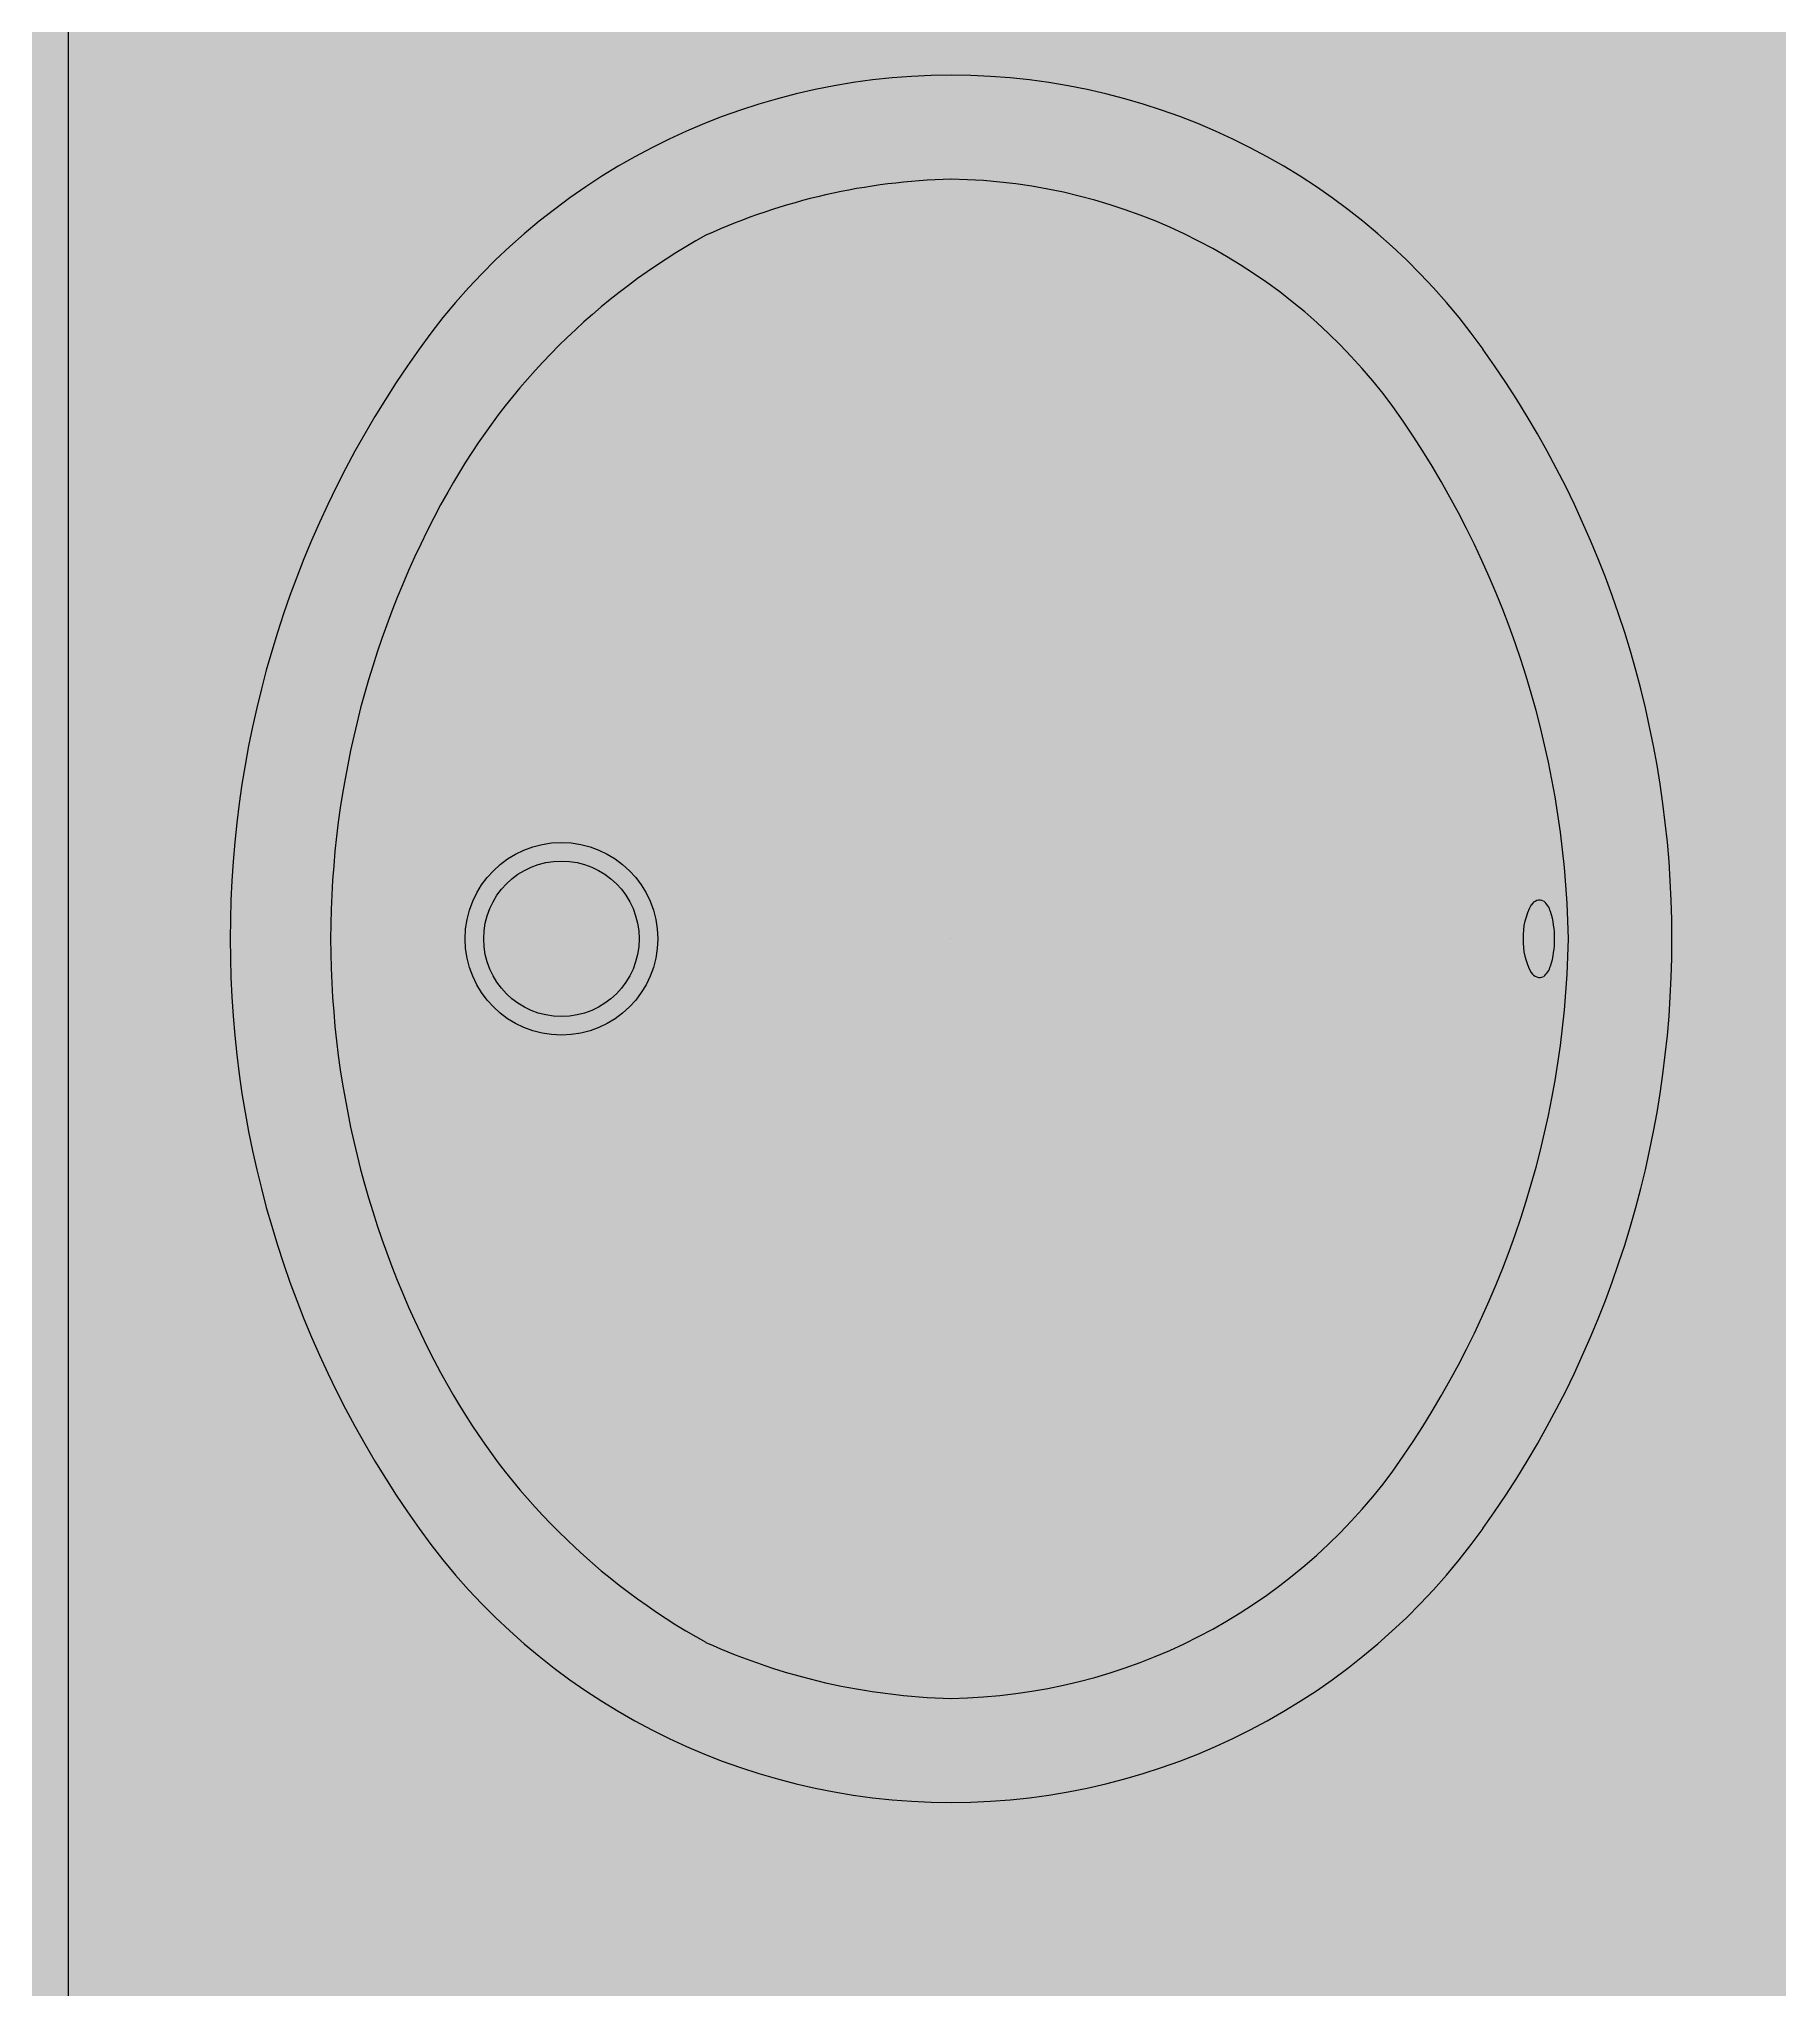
# Model space of a CAD drawing. Header units: metres. Extents: x 587 to 1372, y 780 to 1385.
# Drawn here: x 1344.034 to 1344.529, y 896.286 to 896.841 of the extents above; entities that cross this region are included whole.
import ezdxf

# ---------------------------------------------------------------- set-up
doc = ezdxf.new("R2010")
doc.units = ezdxf.units.M
doc.layers.get('DEFPOINTS').update_dxf_attribs({"lineweight": 5})
doc.layers.add('A-AREAS_NOPLOT', color=50, linetype='Continuous', lineweight=5, plot=False)
doc.layers.add('A-BATHROOMS', color=64, linetype='Continuous', lineweight=30)
doc.layers.add('A-WALLS', color=1, linetype='Continuous', lineweight=25)
doc.layers.add('SP_BUILDINGS_NEW_HATCH', color=9, linetype='Continuous', lineweight=13, true_color=0x808080, transparency=0.5)
doc.styles.get("Standard").update_dxf_attribs({"font": 'arial.ttf'})

# ---------------------------------------------------------------- blocks, each defined once
blk = doc.blocks.new('kohler caxton oval 2210pln')
for radius in [1.08, 0.872]:
    blk.add_circle((0, 4.371), radius)
for centre, radius, start, end in [((0, -3.285), 11.372, 54.4482, 125.552), ((0.032, -3.364), 10.325, 90.1802, 119.2223), ((-0.032, -3.364), 10.325, 60.7777, 89.8198), ((-2.348, 0), 7.335, 125.5517, 234.4481), ((2.348, 0), 7.335, 305.5521, 54.4481), ((-1.378, -0.842), 7.435, 119.2223, 151.1121), ((1.378, -0.842), 7.435, 28.8879, 60.7777), ((-1.419, -0.175), 7.1, 155.6717, 178.5803), ((1.419, -0.175), 7.1, 1.4197, 24.3283), ((-2.251, 0.088), 6.266, 180.8011, 233.6172), ((2.251, 0.088), 6.266, 306.3828, 359.1989), ((0.201, 3.712), 10.639, 234.5646, 268.9198), ((-0.201, 3.712), 10.639, 271.0802, 305.4354), ((0, 3.285), 11.372, 234.448, 305.552), ((-0.325, -6.603), 0.108, 119.601, 204.3933), ((-0.03, -7.124), 0.707, 87.5776, 119.601), ((0.03, -7.124), 0.707, 60.399, 92.4224), ((0.325, -6.603), 0.108, 335.6067, 60.399), ((-0.237, -6.489), 0.245, 220.4375, 253.8595), ((0.003, -5.707), 1.064, 253.1493, 269.8472), ((-0.003, -5.707), 1.064, 270.1528, 286.8507), ((0.237, -6.489), 0.245, 286.1405, 319.5625)]:
    blk.add_arc(centre, radius, start, end)
at = {"layer": 'DEFPOINTS'}
for tag, p in [('TRADENAME', (-0.004, 0.01)), ('MODELNUMBER', (-0.004, 0.011)), ('PRODUCT', (-0.004, 0.008)), ('MATERIAL', (-0.004, 0.006))]:
    blk.add_attdef(tag, p, '', height=0.001, dxfattribs=at)

msp = doc.modelspace()

# ---------------------------------------------------------------- hatches: boundary and pattern name
at = {"layer": 'SP_BUILDINGS_NEW_HATCH', "transparency": 33554495}
h = msp.add_hatch(color=256, dxfattribs=at)
h.dxf.hatch_style = 2
h.paths.add_polyline_path([(1343.89195, 898.30095), (1356.21695, 898.30095), (1356.21695, 875.47616), (1343.89195, 875.47616)])

# ---------------------------------------------------------------- linework, layer by layer
at = {"layer": 'A-AREAS_NOPLOT'}
msp.add_lwpolyline([(1344.04195, 898.15095), (1356.11695, 898.15095), (1356.11695, 875.57703), (1349.89195, 875.57703), (1349.89195, 874.42616), (1344.04195, 874.47616)], close=True, dxfattribs=at)
at = {"layer": 'A-WALLS'}
msp.add_line((1344.04195, 898.15095), (1344.04195, 895.10095), dxfattribs=at)

# ---------------------------------------------------------------- block references
at = {"layer": 'A-BATHROOMS', "xscale": 0.0254, "yscale": 0.0254, "zscale": 0.0254, "rotation": 90}
msp.add_blockref('kohler caxton oval 2210pln', (1344.29349, 896.58483), dxfattribs=at).add_auto_attribs({'MODELNUMBER': 'K-2210', 'TRADENAME': 'CAXTON', 'PRODUCT': 'BATHROOM SINK', 'MATERIAL': 'VITREOUS CHINA'})

doc.saveas('drawing.dxf')
